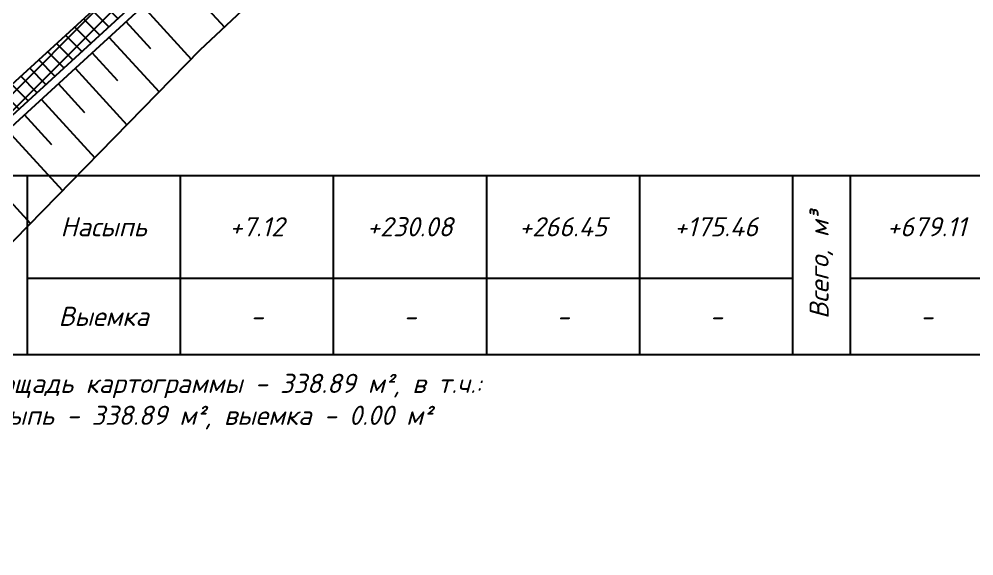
# Model space of a CAD drawing. Header units: metres. Extents: x 2306714 to 2308412, y 453204 to 454783.
# Drawn here: x 2307951.4 to 2308013.7, y 454341.4 to 454376.4 of the extents above; entities that cross this region are included whole.
import ezdxf

# ---------------------------------------------------------------- set-up
doc = ezdxf.new("R2010")
doc.units = ezdxf.units.M
doc.layers.add('АД_серый', color=250, linetype='Continuous')
doc.layers.add('ГП_ПЗМ', color=7, linetype='Continuous')
doc.layers.add('ГП_АД том 3.2.6', color=250, linetype='Continuous', lineweight=40)
doc.styles.add('ASML', font='isocpeui.ttf')

# ---------------------------------------------------------------- blocks, each defined once
blk = doc.blocks.new('АД 3.2.6')
at = {"layer": 'АД_серый'}
h = blk.add_hatch(dxfattribs=at)
h.set_pattern_fill('ANSI37', color=256, scale=0.25)
h.set_pattern_definition([(45, (-2306965.9422, -453205.9558), (-0.56126600757, 0.56126600757), []), (135, (-2306965.9422, -453205.9558), (-0.56126600757, -0.56126600757), [])])
edge = h.paths.add_edge_path()
edge.add_line((1053.932, 1206.085), (1054.025, 1208.205))
edge.add_line((1054.025, 1208.205), (1018.622, 1175.792))
edge.add_line((1018.622, 1175.792), (966.992, 1128.523))
edge.add_line((966.992, 1128.523), (878.484, 1047.491))
edge.add_line((878.484, 1047.491), (841.605, 1013.727))
edge.add_line((841.605, 1013.727), (814.315, 988.742))
edge.add_line((814.315, 988.742), (777.436, 954.979))
edge.add_line((777.436, 954.979), (740.558, 921.215))
edge.add_line((740.558, 921.215), (666.801, 853.688))
edge.add_line((666.801, 853.688), (629.922, 819.925))
edge.add_line((629.922, 819.925), (593.044, 786.161))
edge.add_line((593.044, 786.161), (556.165, 752.398))
edge.add_line((556.165, 752.398), (292.418, 510.929))
edge.add_line((292.418, 510.929), (59.061, 297.283))
edge.add_arc((479.248, -161.67), 622.25, 132.475091, 141.131797)
edge.add_line((-5.231, 228.811), (-27.958, 200.613))
edge.add_arc((-516.719, 594.546), 627.75, 312.475231, 321.131797, ccw=False)
edge.add_line((-92.817, 131.536), (-212.235, 22.206))
edge.add_line((-212.235, 22.206), (-211.222, 21.099))
edge.add_line((-211.222, 21.099), (-91.804, 130.43))
edge.add_arc((-516.719, 594.546), 629.25, 312.475231, 321.131797)
edge.add_line((-26.79, 199.672), (-4.063, 227.87))
edge.add_arc((479.248, -161.67), 620.75, 132.475091, 141.131797, ccw=False)
edge.add_line((60.074, 296.177), (293.446, 509.837))
edge.add_line((293.446, 509.837), (557.178, 751.291))
edge.add_line((557.178, 751.291), (594.057, 785.055))
edge.add_line((594.057, 785.055), (630.935, 818.818))
edge.add_line((630.935, 818.818), (667.814, 852.582))
edge.add_line((667.814, 852.582), (741.571, 920.109))
edge.add_line((741.571, 920.109), (778.449, 953.872))
edge.add_line((778.449, 953.872), (815.328, 987.636))
edge.add_line((815.328, 987.636), (842.618, 1012.621))
edge.add_line((842.618, 1012.621), (879.496, 1046.384))
edge.add_line((879.496, 1046.384), (968.005, 1127.417))
edge.add_line((968.005, 1127.417), (1019.635, 1174.685))
edge.add_line((1019.635, 1174.685), (1053.932, 1206.085))
for p, q in [((1001.658, 1157.55, 149.182), (1004.78, 1154.14, 149.182)), ((999.446, 1155.524, 149.182), (1002.615, 1152.063, 149.182)), ((998.34, 1154.511, 149.182), (999.952, 1152.75, 149.182)), ((997.233, 1153.498, 149.182), (1000.512, 1149.917, 149.182)), ((996.127, 1152.485, 149.182), (997.794, 1150.665, 149.182)), ((995.02, 1151.472, 149.182), (998.409, 1147.771, 149.182)), ((993.914, 1150.46, 149.182), (995.636, 1148.579, 149.182)), ((992.808, 1149.447, 149.182), (996.307, 1145.625, 149.182)), ((991.701, 1148.434, 149.182), (993.478, 1146.493, 149.182)), ((990.595, 1147.421, 149.182), (994.204, 1143.479, 149.182)), ((988.382, 1145.395, 149.182), (992.101, 1141.333, 149.182))]:
    blk.add_line(p, q, dxfattribs=at)
blk.add_lwpolyline([(59.061, 297.283), (1052.55, 1206.854), (1054.025, 1208.205), (1057.401, 1204.516), (1064.777, 1211.27), (1075.841, 1221.399), (1072.465, 1225.087), (1073.94, 1226.437), (1221.371, 1361.415, -0.009404), (1277.723, 1411.091), (1417.195, 1529.457), (1424.532, 1535.683, 0.001297), (1432.438, 1542.427, 0.001252), (1440.286, 1548.661), (1441.585, 1549.698), (1441.62, 1549.726, -0.009857), (1446.517, 1553.48), (1448.069, 1554.678)], format="xyb", dxfattribs=at)
at = {"layer": 'АД_серый', "flags": 128}
blk.add_lwpolyline([(1344.157, 1465.504), (1278.693, 1409.948, 0.009404), (1222.384, 1360.309), (1074.584, 1224.993), (1077.96, 1221.305), (1065.79, 1210.163), (1057.307, 1202.397), (1053.932, 1206.085), (60.074, 296.177, 0.03779), (-4.063, 227.87), (-26.79, 199.672, -0.037789), (-91.804, 130.43), (-211.222, 21.099), (-212.235, 22.206)], format="xyb", dxfattribs=at)
at = {"layer": 'АД_серый', "linetype": 'Continuous', "flags": 128}
for points in [[(852.544, 1021.031), (870.983, 1037.912), (871.876, 1038.729), (889.422, 1054.794), (890.46, 1055.744), (907.862, 1071.676), (926.301, 1088.558), (944.74, 1105.439), (945.633, 1106.256), (963.18, 1122.321), (976.348, 1134.377), (981.619, 1139.203), (985.307, 1142.579), (1000.058, 1156.085), (1018.497, 1172.966), (1019.39, 1173.783), (1036.937, 1189.848), (1053.901, 1205.379), (1057.277, 1201.691), (1066.128, 1209.795), (1078.667, 1221.274), (1075.29, 1224.962), (1084.879, 1233.741), (1110.694, 1257.375)], [(989.178, 1138.351), (1003.197, 1152.656), (1021.439, 1169.754), (1022.325, 1170.577), (1039.703, 1186.827), (1053.034, 1199.173), (1057.623, 1197.983), (1061.582, 1199.951), (1068.904, 1206.762), (1079.125, 1216.331), (1082.402, 1221.274), (1081.281, 1225.519), (1087.268, 1231.131), (1112.973, 1254.885)]]:
    blk.add_lwpolyline(points, dxfattribs=at)
blk = doc.blocks.new('*T116')
at = {"layer": 'ГП_ПЗМ', "color": 0, "linetype": 'ByBlock', "lineweight": -2, "transparency": 16777216}
for p, q in [((0, 0), (67.5, 0)), ((0, 0), (0, -11.687)), ((3.75, 0), (3.75, -11.687)), ((13.75, 0), (13.75, -11.687)), ((23.75, 0), (23.75, -11.687)), ((33.75, 0), (33.75, -11.687)), ((43.75, 0), (43.75, -11.687)), ((53.75, 0), (53.75, -11.687)), ((57.5, 0), (57.5, -11.687)), ((67.5, 0), (67.5, -11.687)), ((3.75, -6.687), (53.75, -6.687)), ((57.5, -6.687), (67.5, -6.687)), ((0, -11.687), (67.5, -11.687))]:
    blk.add_line(p, q, dxfattribs=at)
at = {"layer": 'ГП_ПЗМ', "color": 0, "transparency": 16777216, "char_height": 1.25, "width": 11.66667, "attachment_point": 5, "rotation": 90, "style": 'ASML'}
for s, insert in [('Итого, м³', (1.875, -5.843)), ('Всего, м³', (55.625, -5.843))]:
    blk.add_mtext(s, dxfattribs=dict(at, insert=insert))
at = {"layer": 'ГП_ПЗМ', "color": 0, "transparency": 16777216, "char_height": 1.25, "width": 9.98, "attachment_point": 5, "style": 'ASML'}
for s, insert in [('Насыпь', (8.75, -3.343)), ('+7.12', (18.75, -3.343)), ('+230.08', (28.75, -3.343)), ('+266.45', (38.75, -3.343)), ('+175.46', (48.75, -3.343)), ('+679.11', (62.5, -3.343)), ('Выемка', (8.75, -9.187)), ('-', (18.75, -9.187)), ('-', (28.75, -9.187)), ('-', (38.75, -9.187)), ('-', (48.75, -9.187)), ('-', (62.5, -9.187))]:
    blk.add_mtext(s, dxfattribs=dict(at, insert=insert))
blk = doc.blocks.new('площ ноп 5этап')
blk.add_blockref('*T116', (19.608, 10.822))
at = {"layer": 'ГП_ПЗМ', "color": 7, "insert": (19.608, -2.114), "char_height": 1.25, "attachment_point": 1, "style": 'ASML'}
blk.add_mtext('Площадь картограммы - 338.89 м², в т.ч.: \\Pнасыпь - 338.89 м², выемка - 0.00 м²', dxfattribs=at)

msp = doc.modelspace()

# ---------------------------------------------------------------- block references
msp.add_blockref('площ ноп 5этап', (2307928.527, 454355.401))
at = {"layer": 'ГП_АД том 3.2.6'}
msp.add_blockref('АД 3.2.6', (2306959.994, 453221.76), dxfattribs=at)

doc.saveas('drawing.dxf')
